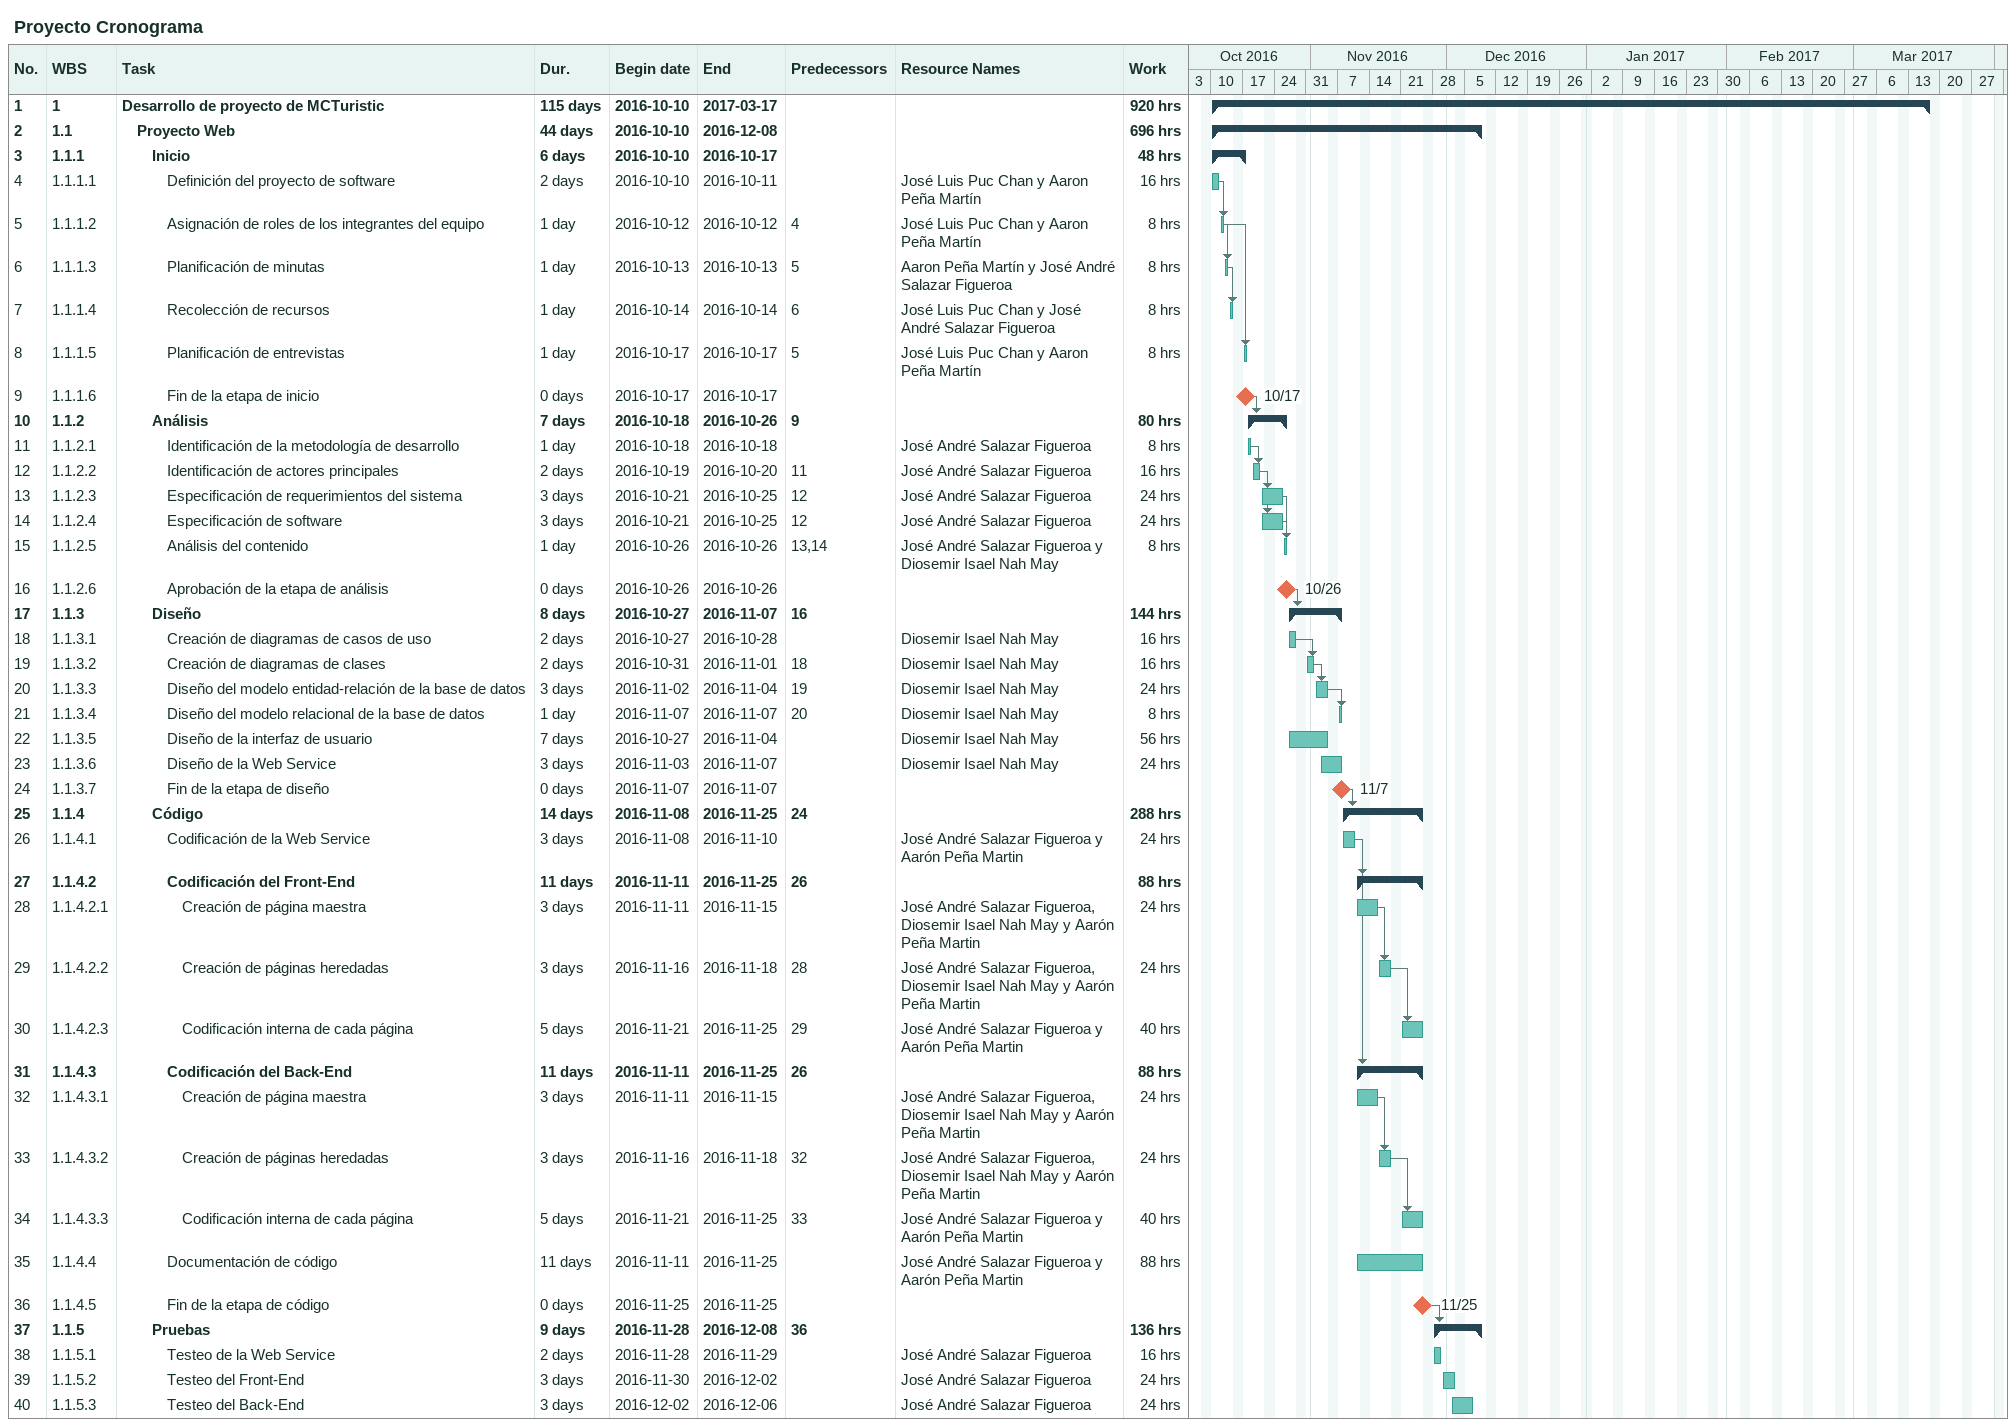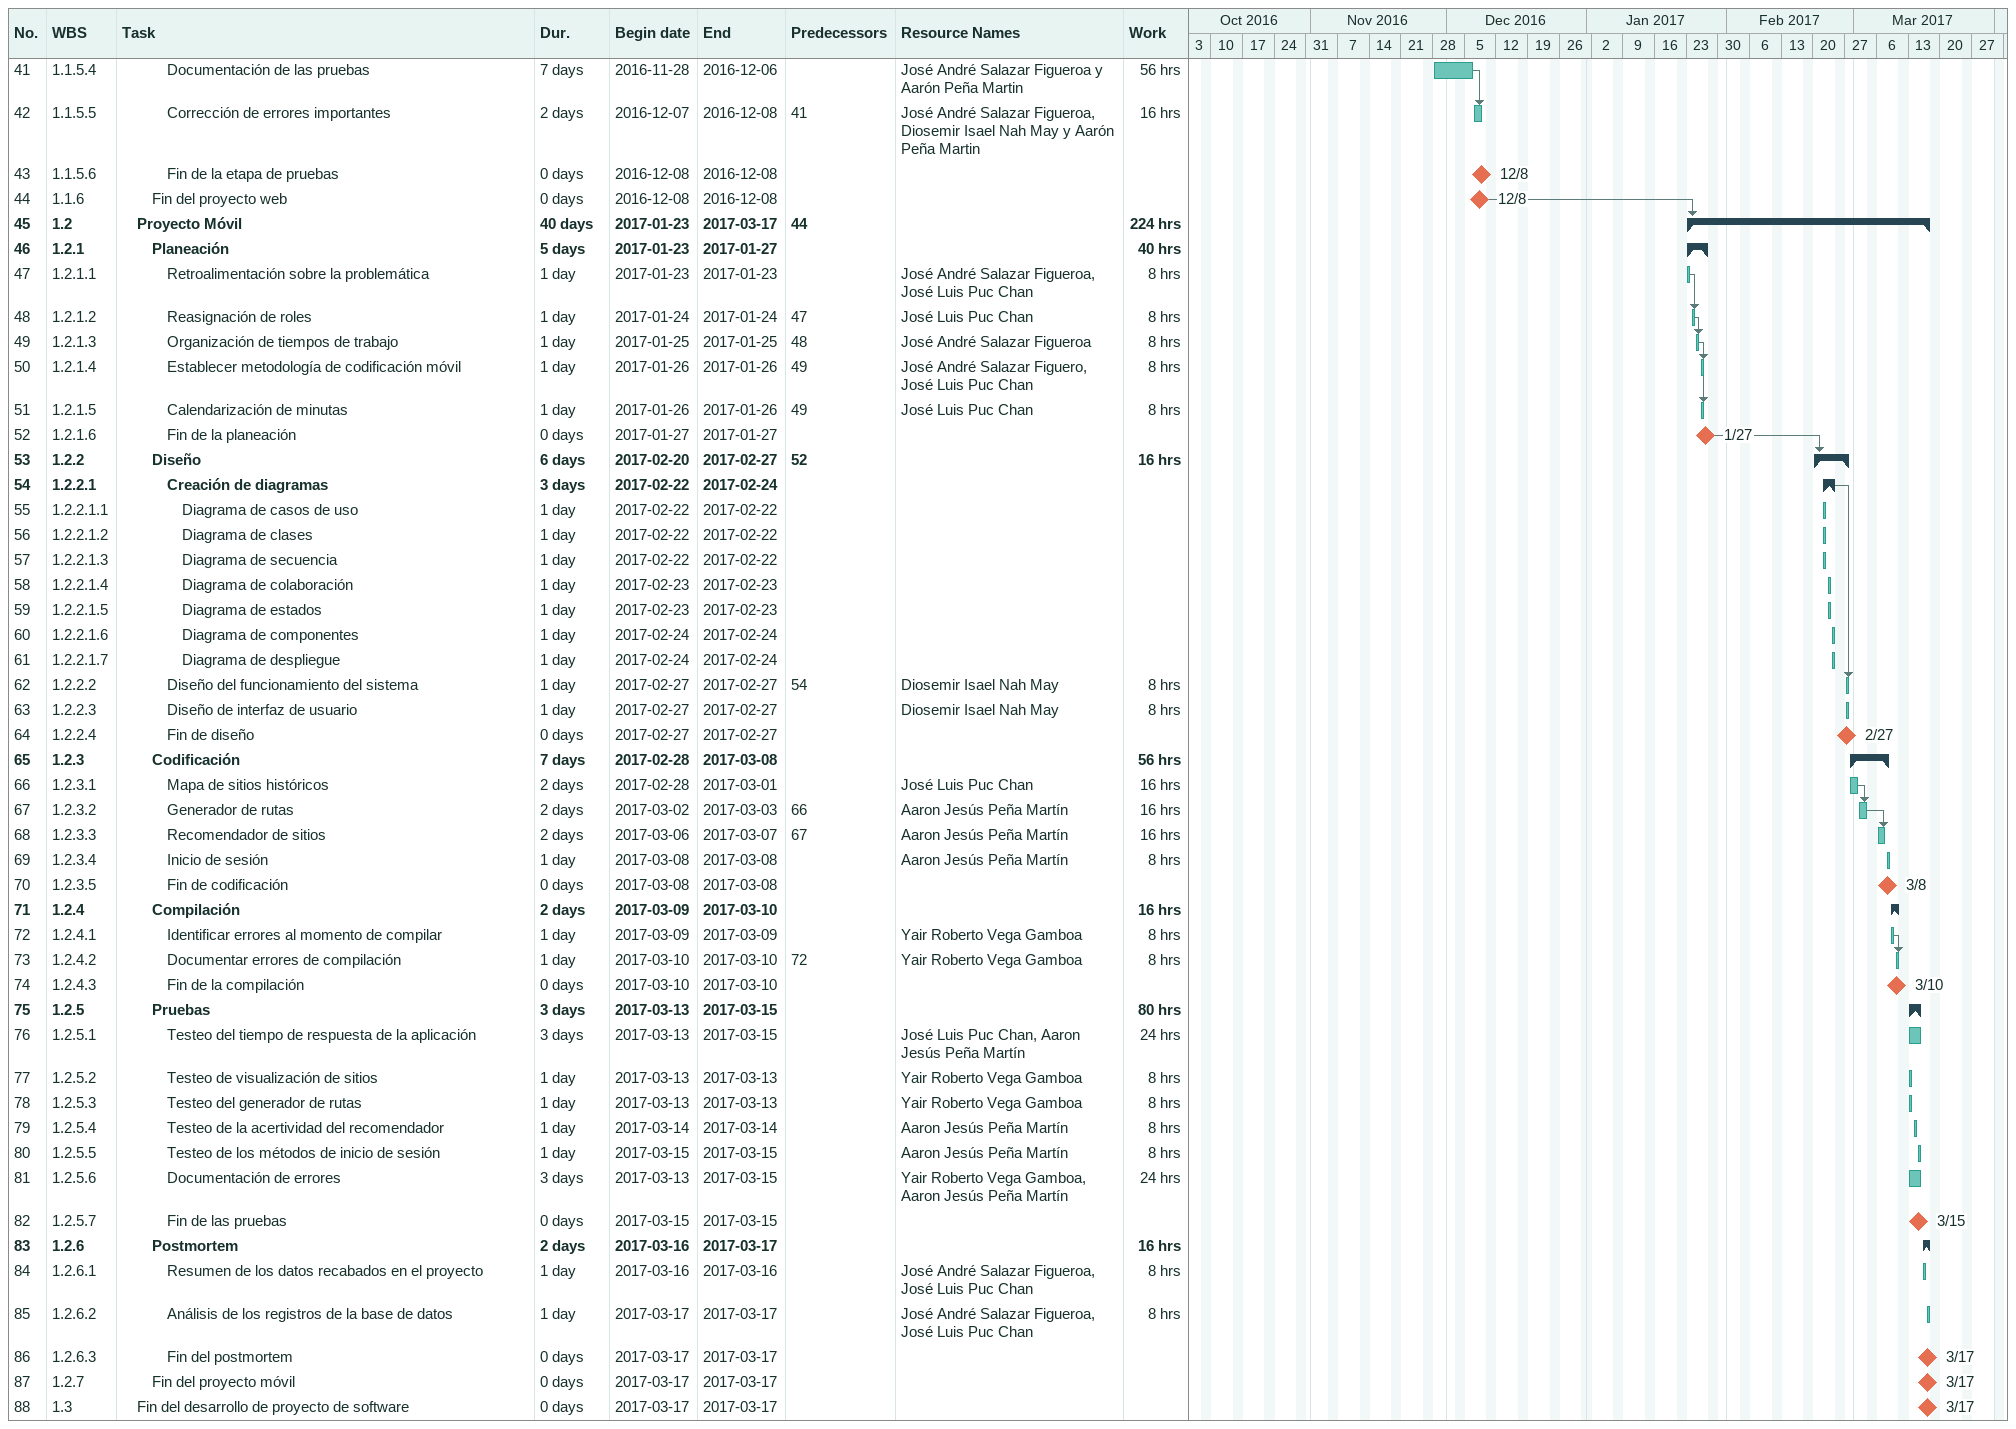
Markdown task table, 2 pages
Proyecto Cronograma

| ID | WBS | Task | Duration | Start | Finish | Predecessors | Resources | Work (h) |
|---|---|---|---|---|---|---|---|---|
| 1 | 1 | **Desarrollo de proyecto de MCTuristic** | 115d | 2016-10-10 | 2017-03-17 |  |  | 920 |
| 2 | 1.1 | **Proyecto Web** | 44d | 2016-10-10 | 2016-12-08 |  |  | 696 |
| 3 | 1.1.1 | **Inicio** | 6d | 2016-10-10 | 2016-10-17 |  |  | 48 |
| 4 | 1.1.1.1 | Definición del proyecto de software | 2d | 2016-10-10 | 2016-10-11 |  | José Luis Puc Chan y Aaron Peña Martín | 16 |
| 5 | 1.1.1.2 | Asignación de roles de los integrantes del equipo | 1d | 2016-10-12 | 2016-10-12 | 4 | José Luis Puc Chan y Aaron Peña Martín | 8 |
| 6 | 1.1.1.3 | Planificación de minutas | 1d | 2016-10-13 | 2016-10-13 | 5 | Aaron Peña Martín y José André Salazar Figueroa | 8 |
| 7 | 1.1.1.4 | Recolección de recursos | 1d | 2016-10-14 | 2016-10-14 | 6 | José Luis Puc Chan y José André Salazar Figueroa | 8 |
| 8 | 1.1.1.5 | Planificación de entrevistas | 1d | 2016-10-17 | 2016-10-17 | 5 | José Luis Puc Chan y Aaron Peña Martín | 8 |
| 9 | 1.1.1.6 | Fin de la etapa de inicio | 0d | 2016-10-17 | 2016-10-17 |  |  |  |
| 10 | 1.1.2 | **Análisis** | 7d | 2016-10-18 | 2016-10-26 | 9 |  | 80 |
| 11 | 1.1.2.1 | Identificación de la metodología de desarrollo | 1d | 2016-10-18 | 2016-10-18 |  | José André Salazar Figueroa | 8 |
| 12 | 1.1.2.2 | Identificación de actores principales | 2d | 2016-10-19 | 2016-10-20 | 11 | José André Salazar Figueroa | 16 |
| 13 | 1.1.2.3 | Especificación de requerimientos del sistema | 3d | 2016-10-21 | 2016-10-25 | 12 | José André Salazar Figueroa | 24 |
| 14 | 1.1.2.4 | Especificación de software | 3d | 2016-10-21 | 2016-10-25 | 12 | José André Salazar Figueroa | 24 |
| 15 | 1.1.2.5 | Análisis del contenido | 1d | 2016-10-26 | 2016-10-26 | 13, 14 | José André Salazar Figueroa y Diosemir Isael Nah May | 8 |
| 16 | 1.1.2.6 | Aprobación de la etapa de análisis | 0d | 2016-10-26 | 2016-10-26 |  |  |  |
| 17 | 1.1.3 | **Diseño** | 8d | 2016-10-27 | 2016-11-07 | 16 |  | 144 |
| 18 | 1.1.3.1 | Creación de diagramas de casos de uso | 2d | 2016-10-27 | 2016-10-28 |  | Diosemir Isael Nah May | 16 |
| 19 | 1.1.3.2 | Creación de diagramas de clases | 2d | 2016-10-31 | 2016-11-01 | 18 | Diosemir Isael Nah May | 16 |
| 20 | 1.1.3.3 | Diseño del modelo entidad-relación de la base de datos | 3d | 2016-11-02 | 2016-11-04 | 19 | Diosemir Isael Nah May | 24 |
| 21 | 1.1.3.4 | Diseño del modelo relacional de la base de datos | 1d | 2016-11-07 | 2016-11-07 | 20 | Diosemir Isael Nah May | 8 |
| 22 | 1.1.3.5 | Diseño de la interfaz de usuario | 7d | 2016-10-27 | 2016-11-04 |  | Diosemir Isael Nah May | 56 |
| 23 | 1.1.3.6 | Diseño de la Web Service | 3d | 2016-11-03 | 2016-11-07 |  | Diosemir Isael Nah May | 24 |
| 24 | 1.1.3.7 | Fin de la etapa de diseño | 0d | 2016-11-07 | 2016-11-07 |  |  |  |
| 25 | 1.1.4 | **Código** | 14d | 2016-11-08 | 2016-11-25 | 24 |  | 288 |
| 26 | 1.1.4.1 | Codificación de la Web Service | 3d | 2016-11-08 | 2016-11-10 |  | José André Salazar Figueroa y Aarón Peña Martin | 24 |
| 27 | 1.1.4.2 | **Codificación del Front-End** | 11d | 2016-11-11 | 2016-11-25 | 26 |  | 88 |
| 28 | 1.1.4.2.1 | Creación de página maestra | 3d | 2016-11-11 | 2016-11-15 |  | José André Salazar Figueroa, Diosemir Isael Nah May y Aarón Peña Martin | 24 |
| 29 | 1.1.4.2.2 | Creación de páginas heredadas | 3d | 2016-11-16 | 2016-11-18 | 28 | José André Salazar Figueroa, Diosemir Isael Nah May y Aarón Peña Martin | 24 |
| 30 | 1.1.4.2.3 | Codificación interna de cada página | 5d | 2016-11-21 | 2016-11-25 | 29 | José André Salazar Figueroa y Aarón Peña Martin | 40 |
| 31 | 1.1.4.3 | **Codificación del Back-End** | 11d | 2016-11-11 | 2016-11-25 | 26 |  | 88 |
| 32 | 1.1.4.3.1 | Creación de página maestra | 3d | 2016-11-11 | 2016-11-15 |  | José André Salazar Figueroa, Diosemir Isael Nah May y Aarón Peña Martin | 24 |
| 33 | 1.1.4.3.2 | Creación de páginas heredadas | 3d | 2016-11-16 | 2016-11-18 | 32 | José André Salazar Figueroa, Diosemir Isael Nah May y Aarón Peña Martin | 24 |
| 34 | 1.1.4.3.3 | Codificación interna de cada página | 5d | 2016-11-21 | 2016-11-25 | 33 | José André Salazar Figueroa y Aarón Peña Martin | 40 |
| 35 | 1.1.4.4 | Documentación de código | 11d | 2016-11-11 | 2016-11-25 |  | José André Salazar Figueroa y Aarón Peña Martin | 88 |
| 36 | 1.1.4.5 | Fin de la etapa de código | 0d | 2016-11-25 | 2016-11-25 |  |  |  |
| 37 | 1.1.5 | **Pruebas** | 9d | 2016-11-28 | 2016-12-08 | 36 |  | 136 |
| 38 | 1.1.5.1 | Testeo de la Web Service | 2d | 2016-11-28 | 2016-11-29 |  | José André Salazar Figueroa | 16 |
| 39 | 1.1.5.2 | Testeo del Front-End | 3d | 2016-11-30 | 2016-12-02 |  | José André Salazar Figueroa | 24 |
| 40 | 1.1.5.3 | Testeo del Back-End | 3d | 2016-12-02 | 2016-12-06 |  | José André Salazar Figueroa | 24 |
| 41 | 1.1.5.4 | Documentación de las pruebas | 7d | 2016-11-28 | 2016-12-06 |  | José André Salazar Figueroa y Aarón Peña Martin | 56 |
| 42 | 1.1.5.5 | Corrección de errores importantes | 2d | 2016-12-07 | 2016-12-08 | 41 | José André Salazar Figueroa, Diosemir Isael Nah May y Aarón Peña Martin | 16 |
| 43 | 1.1.5.6 | Fin de la etapa de pruebas | 0d | 2016-12-08 | 2016-12-08 |  |  |  |
| 44 | 1.1.6 | Fin del proyecto web | 0d | 2016-12-08 | 2016-12-08 |  |  |  |
| 45 | 1.2 | **Proyecto Móvil** | 40d | 2017-01-23 | 2017-03-17 | 44 |  | 224 |
| 46 | 1.2.1 | **Planeación** | 5d | 2017-01-23 | 2017-01-27 |  |  | 40 |
| 47 | 1.2.1.1 | Retroalimentación sobre la problemática | 1d | 2017-01-23 | 2017-01-23 |  | José André Salazar Figueroa, José Luis Puc Chan | 8 |
| 48 | 1.2.1.2 | Reasignación de roles | 1d | 2017-01-24 | 2017-01-24 | 47 | José Luis Puc Chan | 8 |
| 49 | 1.2.1.3 | Organización de tiempos de trabajo | 1d | 2017-01-25 | 2017-01-25 | 48 | José André Salazar Figueroa | 8 |
| 50 | 1.2.1.4 | Establecer metodología de codificación móvil | 1d | 2017-01-26 | 2017-01-26 | 49 | José André Salazar Figuero, José Luis Puc Chan | 8 |
| 51 | 1.2.1.5 | Calendarización de minutas | 1d | 2017-01-26 | 2017-01-26 | 49 | José Luis Puc Chan | 8 |
| 52 | 1.2.1.6 | Fin de la planeación | 0d | 2017-01-27 | 2017-01-27 |  |  |  |
| 53 | 1.2.2 | **Diseño** | 6d | 2017-02-20 | 2017-02-27 | 52 |  | 16 |
| 54 | 1.2.2.1 | **Creación de diagramas** | 3d | 2017-02-22 | 2017-02-24 |  |  |  |
| 55 | 1.2.2.1.1 | Diagrama de casos de uso | 1d | 2017-02-22 | 2017-02-22 |  |  |  |
| 56 | 1.2.2.1.2 | Diagrama de clases | 1d | 2017-02-22 | 2017-02-22 |  |  |  |
| 57 | 1.2.2.1.3 | Diagrama de secuencia | 1d | 2017-02-22 | 2017-02-22 |  |  |  |
| 58 | 1.2.2.1.4 | Diagrama de colaboración | 1d | 2017-02-23 | 2017-02-23 |  |  |  |
| 59 | 1.2.2.1.5 | Diagrama de estados | 1d | 2017-02-23 | 2017-02-23 |  |  |  |
| 60 | 1.2.2.1.6 | Diagrama de componentes | 1d | 2017-02-24 | 2017-02-24 |  |  |  |
| 61 | 1.2.2.1.7 | Diagrama de despliegue | 1d | 2017-02-24 | 2017-02-24 |  |  |  |
| 62 | 1.2.2.2 | Diseño del funcionamiento del sistema | 1d | 2017-02-27 | 2017-02-27 | 54 | Diosemir Isael Nah May | 8 |
| 63 | 1.2.2.3 | Diseño de interfaz de usuario | 1d | 2017-02-27 | 2017-02-27 |  | Diosemir Isael Nah May | 8 |
| 64 | 1.2.2.4 | Fin de diseño | 0d | 2017-02-27 | 2017-02-27 |  |  |  |
| 65 | 1.2.3 | **Codificación** | 7d | 2017-02-28 | 2017-03-08 |  |  | 56 |
| 66 | 1.2.3.1 | Mapa de sitios históricos | 2d | 2017-02-28 | 2017-03-01 |  | José Luis Puc Chan | 16 |
| 67 | 1.2.3.2 | Generador de rutas | 2d | 2017-03-02 | 2017-03-03 | 66 | Aaron Jesús Peña Martín | 16 |
| 68 | 1.2.3.3 | Recomendador de sitios | 2d | 2017-03-06 | 2017-03-07 | 67 | Aaron Jesús Peña Martín | 16 |
| 69 | 1.2.3.4 | Inicio de sesión | 1d | 2017-03-08 | 2017-03-08 |  | Aaron Jesús Peña Martín | 8 |
| 70 | 1.2.3.5 | Fin de codificación | 0d | 2017-03-08 | 2017-03-08 |  |  |  |
| 71 | 1.2.4 | **Compilación** | 2d | 2017-03-09 | 2017-03-10 |  |  | 16 |
| 72 | 1.2.4.1 | Identificar errores al momento de compilar | 1d | 2017-03-09 | 2017-03-09 |  | Yair Roberto Vega Gamboa | 8 |
| 73 | 1.2.4.2 | Documentar errores de compilación | 1d | 2017-03-10 | 2017-03-10 | 72 | Yair Roberto Vega Gamboa | 8 |
| 74 | 1.2.4.3 | Fin de la compilación | 0d | 2017-03-10 | 2017-03-10 |  |  |  |
| 75 | 1.2.5 | **Pruebas** | 3d | 2017-03-13 | 2017-03-15 |  |  | 80 |
| 76 | 1.2.5.1 | Testeo del tiempo de respuesta de la aplicación | 3d | 2017-03-13 | 2017-03-15 |  | José Luis Puc Chan, Aaron Jesús Peña Martín | 24 |
| 77 | 1.2.5.2 | Testeo de visualización de sitios | 1d | 2017-03-13 | 2017-03-13 |  | Yair Roberto Vega Gamboa | 8 |
| 78 | 1.2.5.3 | Testeo del generador de rutas | 1d | 2017-03-13 | 2017-03-13 |  | Yair Roberto Vega Gamboa | 8 |
| 79 | 1.2.5.4 | Testeo de la acertividad del recomendador | 1d | 2017-03-14 | 2017-03-14 |  | Aaron Jesús Peña Martín | 8 |
| 80 | 1.2.5.5 | Testeo de los métodos de inicio de sesión | 1d | 2017-03-15 | 2017-03-15 |  | Aaron Jesús Peña Martín | 8 |
| 81 | 1.2.5.6 | Documentación de errores | 3d | 2017-03-13 | 2017-03-15 |  | Yair Roberto Vega Gamboa, Aaron Jesús Peña Martín | 24 |
| 82 | 1.2.5.7 | Fin de las pruebas | 0d | 2017-03-15 | 2017-03-15 |  |  |  |
| 83 | 1.2.6 | **Postmortem** | 2d | 2017-03-16 | 2017-03-17 |  |  | 16 |
| 84 | 1.2.6.1 | Resumen de los datos recabados en el proyecto | 1d | 2017-03-16 | 2017-03-16 |  | José André Salazar Figueroa, José Luis Puc Chan | 8 |
| 85 | 1.2.6.2 | Análisis de los registros de la base de datos | 1d | 2017-03-17 | 2017-03-17 |  | José André Salazar Figueroa, José Luis Puc Chan | 8 |
| 86 | 1.2.6.3 | Fin del postmortem | 0d | 2017-03-17 | 2017-03-17 |  |  |  |
| 87 | 1.2.7 | Fin del proyecto móvil | 0d | 2017-03-17 | 2017-03-17 |  |  |  |
| 88 | 1.3 | Fin del desarrollo de proyecto de software | 0d | 2017-03-17 | 2017-03-17 |  |  |  |
